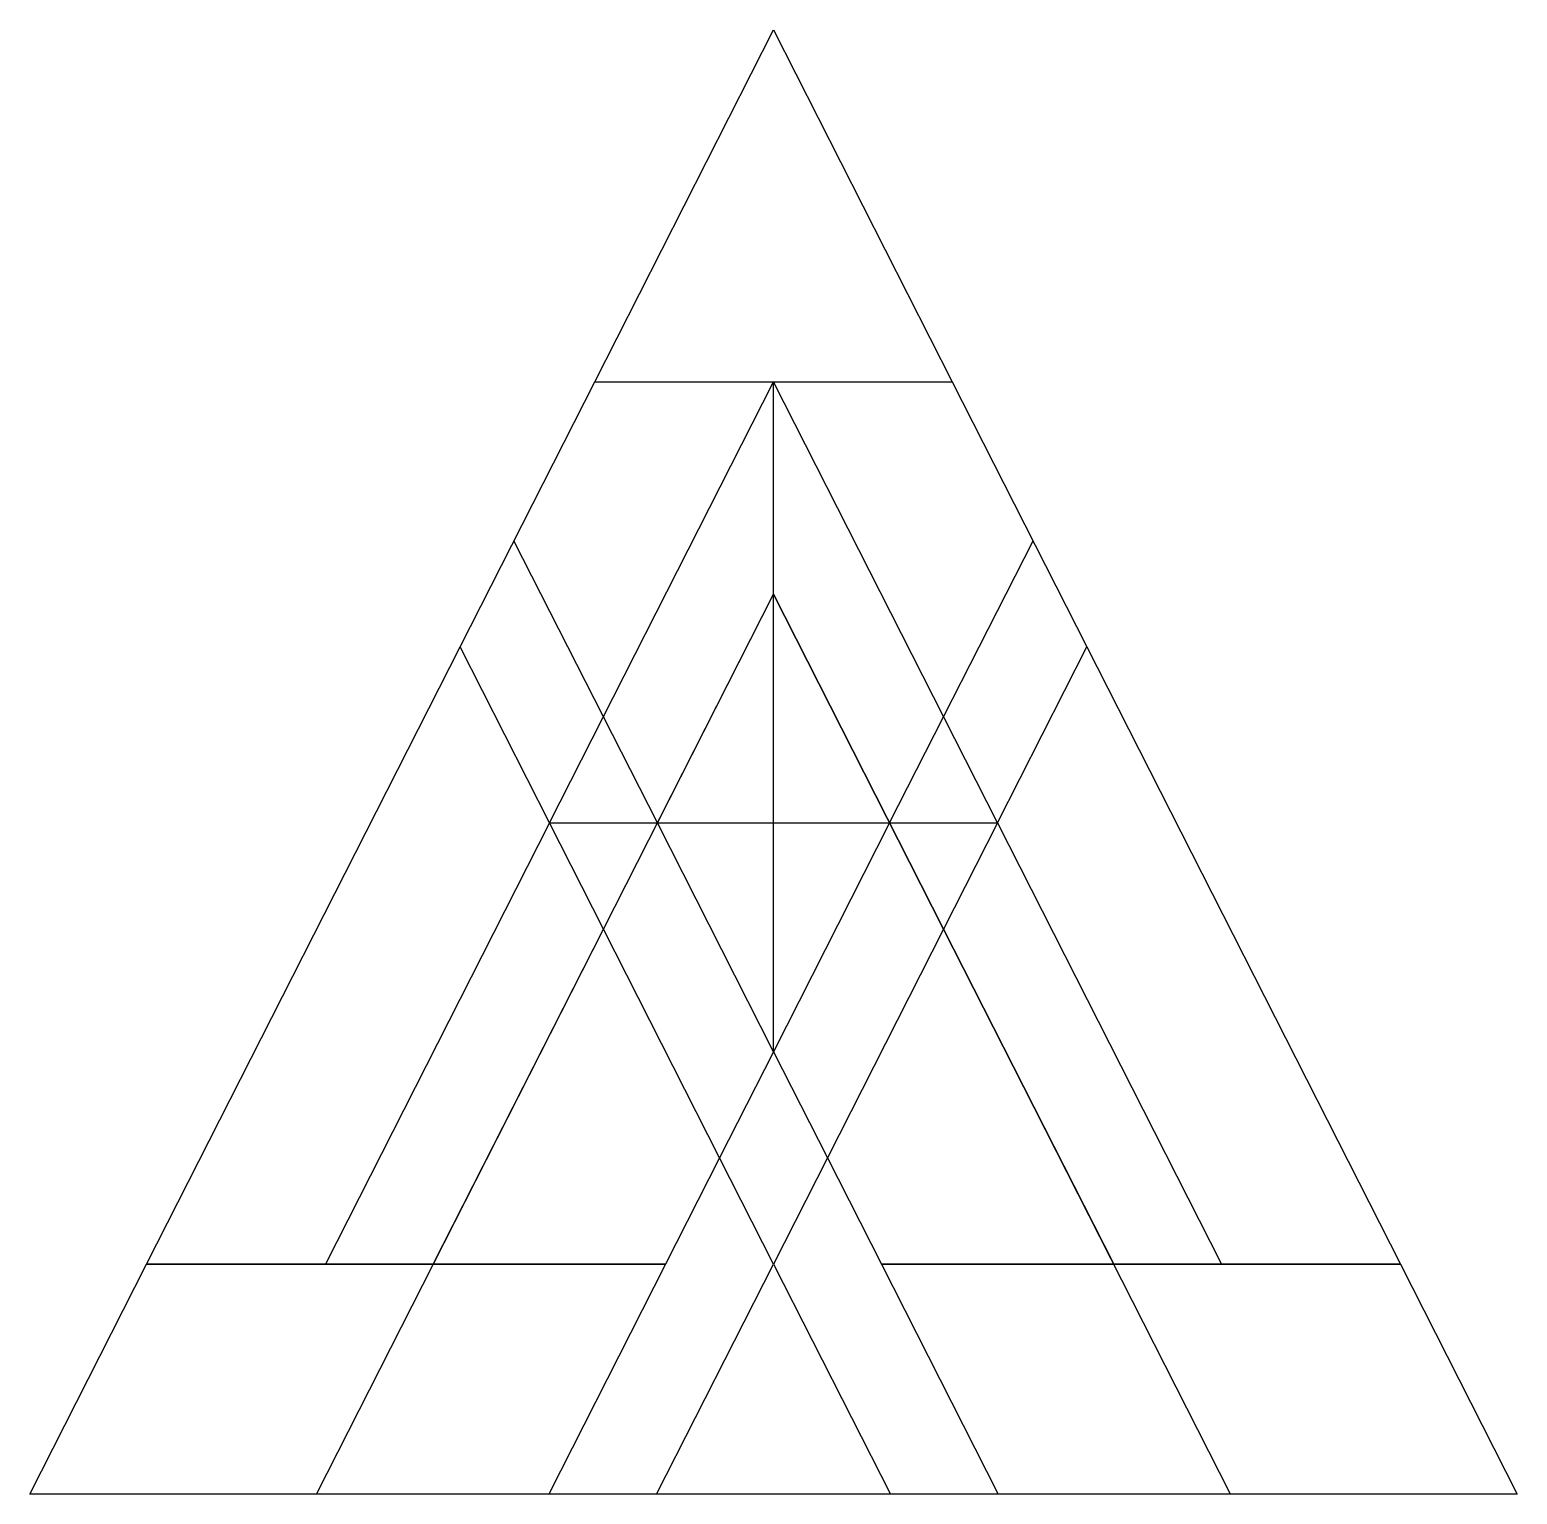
# Model space of a CAD drawing. Extents: x -12 to 12, y -23.6 to 0.
import ezdxf

# ---------------------------------------------------------------- set-up
doc = ezdxf.new("R2010")
doc.units = 0
doc.header["$MEASUREMENT"] = 0
doc.layers.add('MODELSKETCH_VISIBLE', color=7, linetype='CONTINUOUS')

msp = doc.modelspace()

# ---------------------------------------------------------------- linework, layer by layer
at = {"layer": 'MODELSKETCH_VISIBLE'}
for p, q in [((-2.885, -5.681), (0, 0)), ((0, 0), (2.885, -5.681)), ((-5.057, -9.957), (-2.885, -5.681)), ((-3.614, -12.797), (0, -5.681)), ((-2.885, -5.681), (2.885, -5.681)), ((3.614, -12.797), (0, -5.681)), ((0, -9.107), (0, -5.681)), ((2.885, -5.681), (5.057, -9.957)), ((-1.874, -12.797), (-4.187, -8.244)), ((1.874, -12.797), (4.187, -8.244)), ((-2.744, -14.51), (0, -9.107)), ((-2.744, -14.51), (0, -9.107)), ((-1.874, -12.797), (0, -9.107)), ((7.375, -23.627), (0, -9.107)), ((0, -12.797), (0, -9.107)), ((0, -9.107), (2.744, -14.51)), ((0, -9.107), (1.874, -12.797)), ((2.744, -14.51), (0, -9.107)), ((-10.114, -19.913), (-5.057, -9.957)), ((-3.614, -12.797), (-5.057, -9.957)), ((3.614, -12.797), (5.057, -9.957)), ((5.057, -9.957), (10.114, -19.913)), ((-3.614, -12.797), (-7.228, -19.913)), ((-2.744, -14.51), (-3.614, -12.797)), ((-3.614, -12.797), (3.614, -12.797)), ((0, -16.488), (-1.874, -12.797)), ((0, -16.488), (0, -12.797)), ((1.874, -12.797), (0, -16.488)), ((3.614, -12.797), (2.744, -14.51)), ((3.614, -12.797), (7.228, -19.913)), ((-7.375, -23.627), (-2.744, -14.51)), ((-5.489, -19.913), (-2.744, -14.51)), ((-0.87, -18.201), (-2.744, -14.51)), ((2.744, -14.51), (0.87, -18.201)), ((5.489, -19.913), (2.744, -14.51)), ((2.744, -14.51), (5.489, -19.913)), ((0, -16.488), (-0.87, -18.201)), ((0, -16.488), (0.87, -18.201)), ((-0.87, -18.201), (-1.742, -19.917)), ((0, -19.913), (-0.87, -18.201)), ((0.87, -18.201), (0, -19.913)), ((0.87, -18.201), (1.74, -19.913)), ((-12, -23.627), (-10.114, -19.913)), ((-10.114, -19.913), (-1.74, -19.913)), ((-1.742, -19.917), (-10.114, -19.913)), ((-1.742, -19.917), (-3.626, -23.627)), ((-1.886, -23.627), (0, -19.913)), ((0, -19.913), (1.886, -23.627)), ((10.114, -19.913), (1.74, -19.913)), ((1.74, -19.913), (10.114, -19.913)), ((1.74, -19.913), (3.626, -23.627)), ((10.114, -19.913), (12, -23.627)), ((-3.626, -23.627), (-12, -23.627)), ((0, -23.627), (-3.626, -23.627)), ((3.626, -23.627), (0, -23.627)), ((12, -23.627), (3.626, -23.627))]:
    msp.add_line(p, q, dxfattribs=at)

doc.saveas('drawing.dxf')
